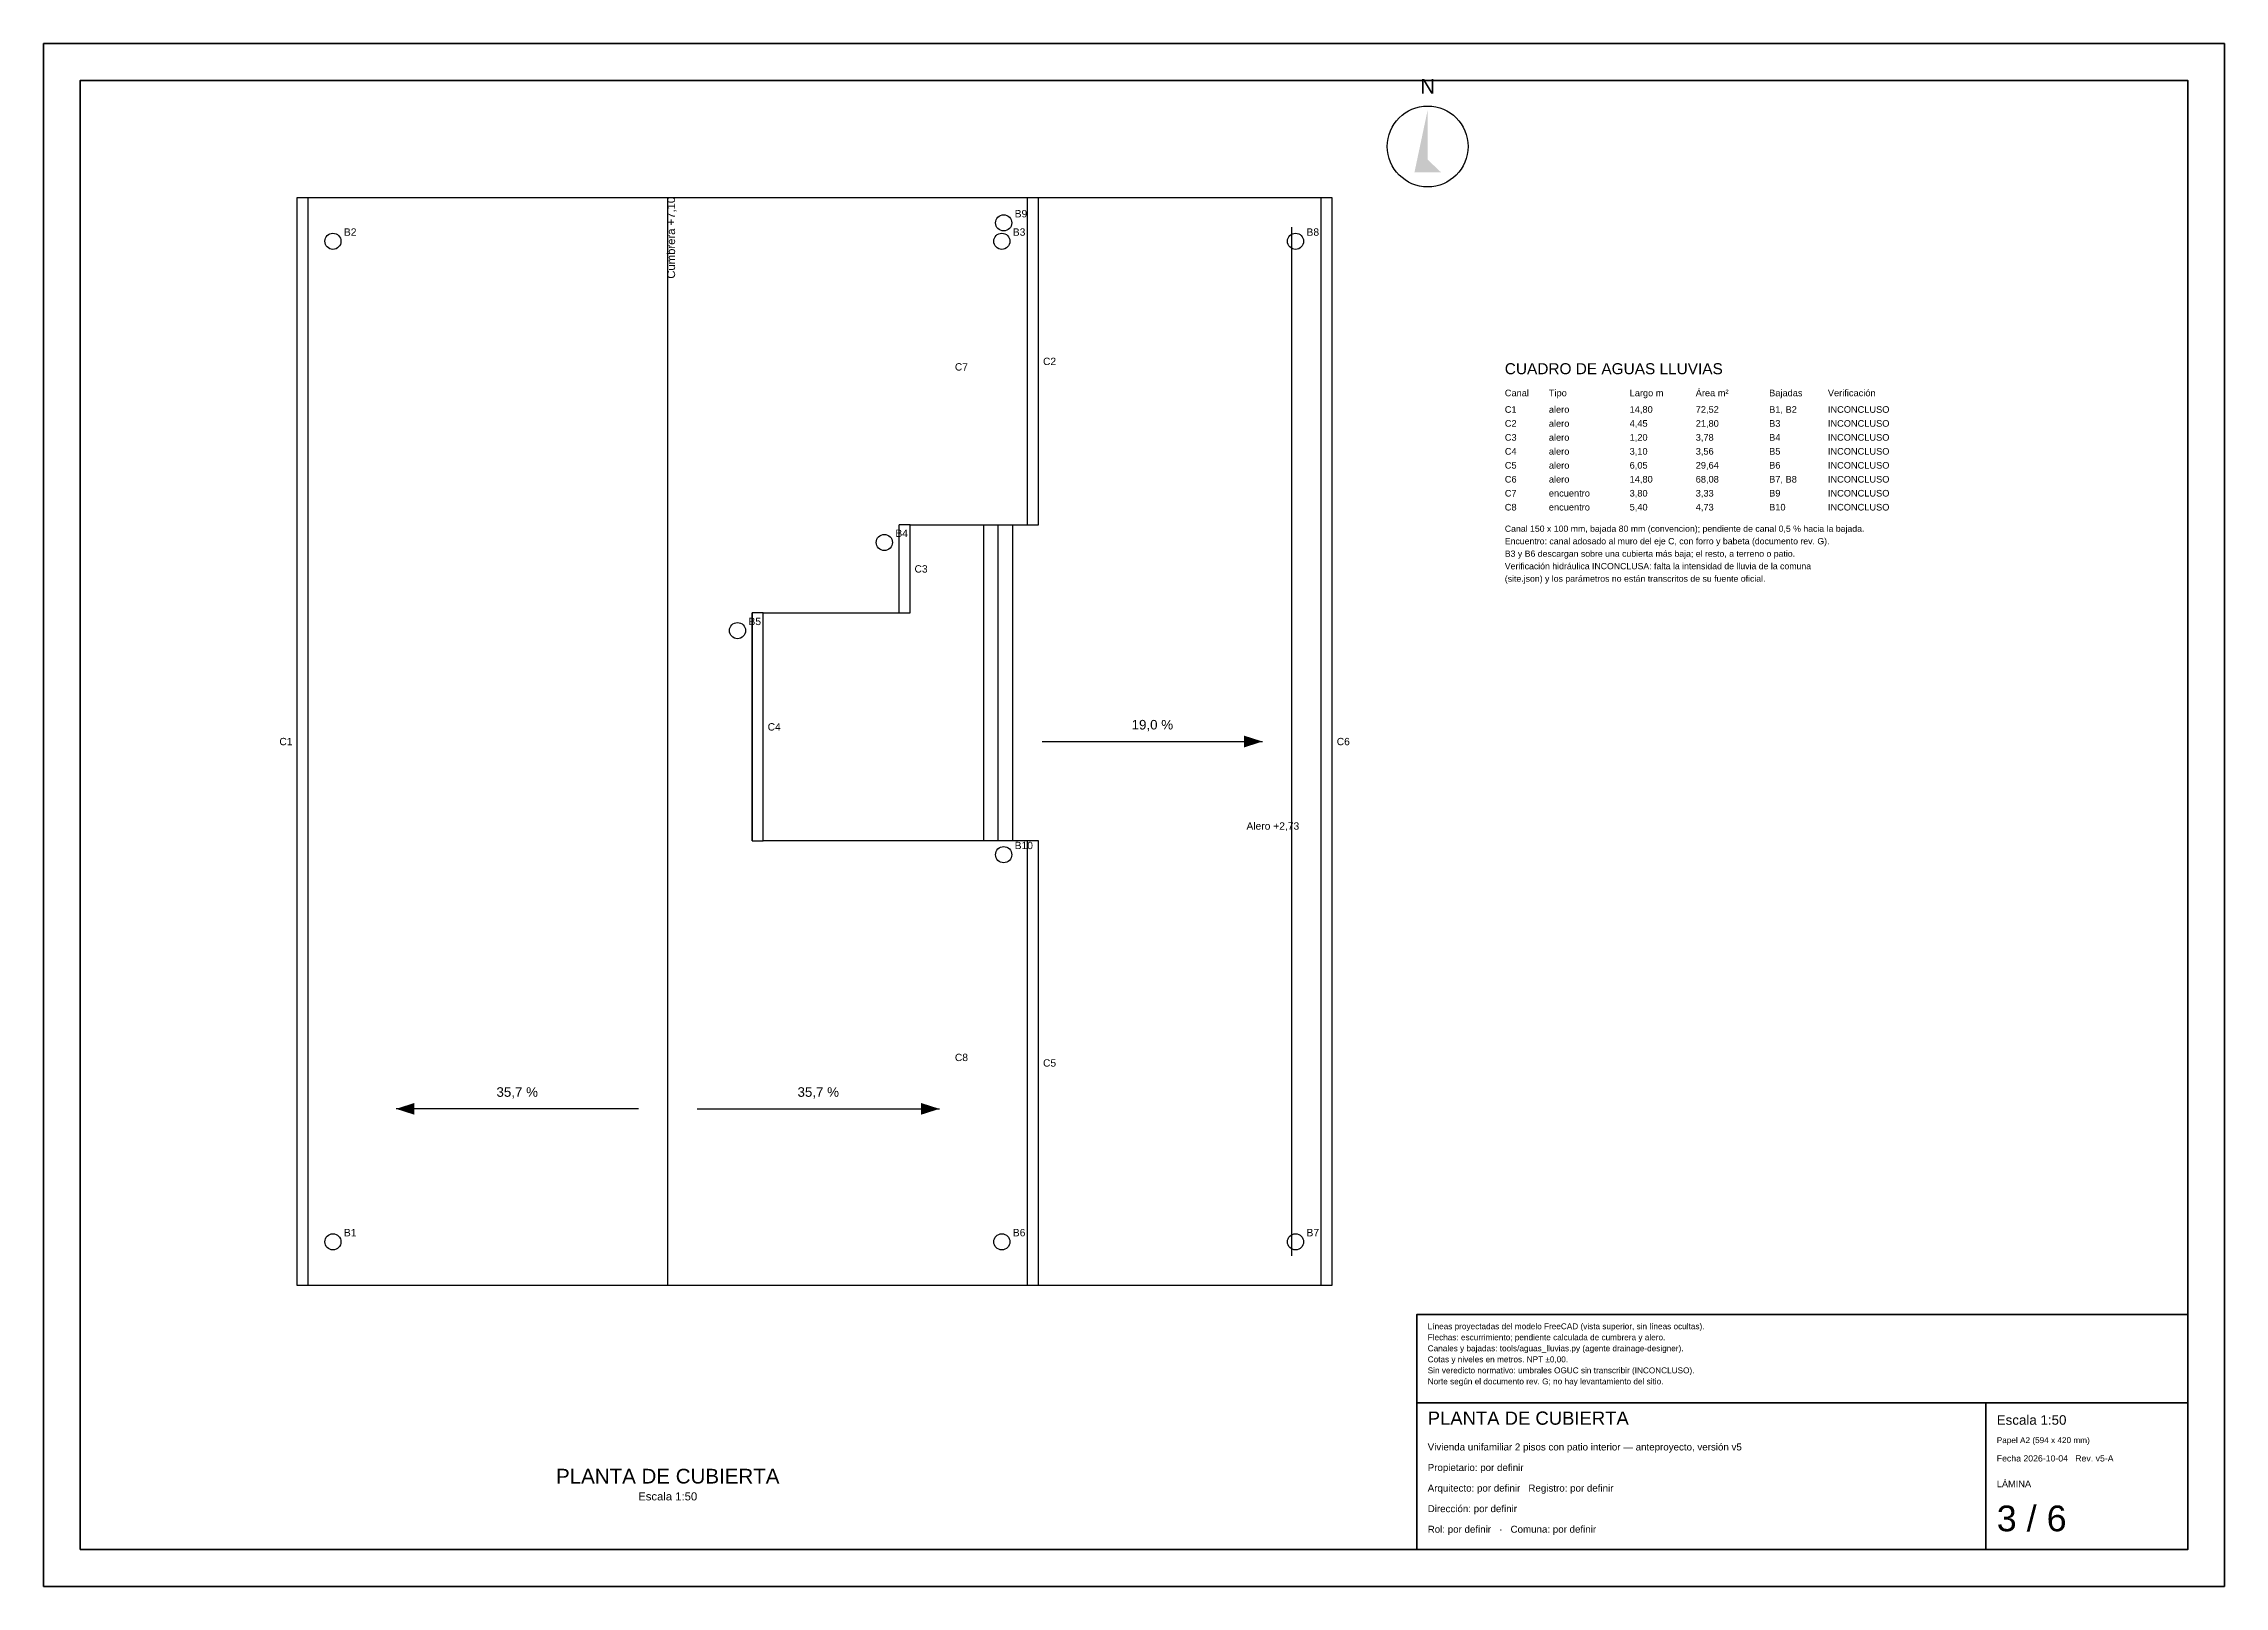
# Paper-space layout 'A2 1-50' of a CAD drawing. Header units: metres, sheet in millimetres. Extents: x 0 to 594, y 0 to 420.
# The model-space entities are those that its viewports show. They can reach past a viewport. Long polylines and large blocks are cut down to what shows.
import ezdxf
from ezdxf.enums import TextEntityAlignment as Align

# ---------------------------------------------------------------- set-up
doc = ezdxf.new("R2010")
doc.units = ezdxf.units.M
doc.header["$LTSCALE"] = 0.5
for name, color, linetype, lineweight in [('A-CUAD', 7, 'CONTINUOUS', 35), ('A-CUB', 5, 'Continuous', 25), ('A-SIMB', 7, 'CONTINUOUS', 25), ('A-TEXT', 7, 'CONTINUOUS', 18), ('A-VIST', 7, 'Continuous', 25)]:
    doc.layers.add(name, color=color, linetype=linetype, lineweight=lineweight)
doc.styles.add('ARQ', font='arial.ttf')

msp = doc.modelspace()

# ---------------------------------------------------------------- linework, layer by layer
at = {"layer": 'A-CUAD'}
for p, q in [((14.7, -16), (25.2, -16)), ((22.45, -18), (22.45, -16))]:
    msp.add_line(p, q, dxfattribs=at)
for points in [[(-4, -18.5), (25.7, -18.5), (25.7, 2.5), (-4, 2.5)], [(-3.5, -18), (25.2, -18), (25.2, 2), (-3.5, 2)], [(14.7, -18), (25.2, -18), (25.2, -14.8), (14.7, -14.8)]]:
    msp.add_lwpolyline(points, close=True, dxfattribs=at)
at = {"layer": 'A-CUB'}
for p, q in [((9.6, -7), (12.6, -7)), ((4.1, -12), (0.8, -12)), ((4.9, -12), (8.2, -12))]:
    msp.add_line(p, q, dxfattribs=at)
for centre in [(9.075, 0.06), (-0.06, -0.19), (9.05, -0.19), (13.05, -0.19), (7.45, -4.29), (5.45, -5.49), (9.075, -8.54), (-0.06, -13.81), (9.05, -13.81), (13.05, -13.81)]:
    msp.add_circle(centre, 0.11, dxfattribs=at)
for points in [[(12.6, -7), (12.35, -6.92), (12.35, -7.08)], [(0.8, -12), (1.05, -11.92), (1.05, -12.08)], [(8.2, -12), (7.95, -11.92), (7.95, -12.08)]]:
    msp.add_solid(points, dxfattribs=at)
at = {"layer": 'A-SIMB'}
msp.add_circle((14.85, 1.1), 0.55, dxfattribs=at)
msp.add_solid([(14.85, 1.6), (14.67, 0.75), (14.85, 0.92), (15.03, 0.75)], dxfattribs=at)
at = {"layer": 'A-VIST'}
for p, q in [((-0.4, 0.4), (-0.55, 0.4)), ((-0.55, 0.4), (-0.55, -14.4)), ((4.5, 0.4), (-0.4, 0.4)), ((-0.4, 0.4), (-0.4, -14.4)), ((4.5, -14.4), (4.5, 0.4)), ((9.4, 0.4), (4.5, 0.4)), ((9.4, -4.05), (9.4, 0.4)), ((9.55, 0.4), (9.4, 0.4)), ((13.4, 0.4), (9.55, 0.4)), ((9.55, -4.05), (9.55, 0.4)), ((13.4, -14.4), (13.4, 0.4)), ((13.55, 0.4), (13.4, 0.4)), ((13.55, -14.4), (13.55, 0.4)), ((13, -13.8), (13, 0)), ((7.65, -5.25), (7.65, -4.05)), ((7.8, -4.05), (7.65, -4.05)), ((7.8, -4.05), (9.4, -4.05)), ((7.8, -5.25), (7.8, -4.05)), ((8.8, -4.05), (8.8, -8.35)), ((9, -8.35), (9, -4.05)), ((9.2, -8.35), (9.2, -4.05)), ((9.4, -4.05), (9.55, -4.05)), ((5.65, -8.35), (5.65, -5.25)), ((5.8, -5.25), (5.65, -5.25)), ((5.65, -5.25), (5.65, -8.35)), ((5.8, -5.25), (7.65, -5.25)), ((5.8, -8.35), (5.8, -5.25)), ((7.65, -5.25), (7.8, -5.25)), ((5.65, -8.35), (5.8, -8.35)), ((9.4, -8.35), (5.8, -8.35)), ((9.4, -14.4), (9.4, -8.35)), ((9.55, -8.35), (9.4, -8.35)), ((9.55, -14.4), (9.55, -8.35)), ((13, -14), (13, -13.8)), ((-0.55, -14.4), (-0.4, -14.4)), ((-0.4, -14.4), (4.5, -14.4)), ((4.5, -14.4), (9.4, -14.4)), ((9.4, -14.4), (9.55, -14.4)), ((9.55, -14.4), (13.4, -14.4)), ((13.4, -14.4), (13.55, -14.4))]:
    msp.add_line(p, q, dxfattribs=at)

# ---------------------------------------------------------------- texts
at = {"layer": 'A-CUB', "style": 'ARQ'}
msp.add_text('Cumbrera +7,10', height=0.11, rotation=90, dxfattribs=at).set_placement((4.6, -0.7))
for s, p in [('B9', (9.225, 0.135)), ('B2', (0.09, -0.115)), ('B3', (9.2, -0.115)), ('B8', (13.2, -0.115)), ('B4', (7.6, -4.215)), ('B5', (5.6, -5.415)), ('B10', (9.225, -8.465)), ('B1', (0.09, -13.735)), ('B6', (9.2, -13.735)), ('B7', (13.2, -13.735))]:
    msp.add_text(s, height=0.1, dxfattribs=at).set_placement(p)
for s, p in [('C2', (9.7, -1.825)), ('C7', (8.5, -1.9)), ('C3', (7.95, -4.65)), ('C4', (5.95, -6.8)), ('C1', (-0.7, -7)), ('C6', (13.7, -7)), ('C8', (8.5, -11.3)), ('C5', (9.7, -11.375))]:
    msp.add_text(s, height=0.1, dxfattribs=at).set_placement(p, align=Align.MIDDLE_CENTER)
for s, p in [('19,0 %', (11.1, -6.875)), ('35,7 %', (2.45, -11.875)), ('35,7 %', (6.55, -11.875))]:
    msp.add_text(s, height=0.13, dxfattribs=at).set_placement(p, align=Align.BOTTOM_CENTER)
msp.add_text('Alero +2,73', height=0.1, dxfattribs=at).set_placement((13.1, -8.2), align=Align.RIGHT)
at = {"layer": 'A-SIMB', "style": 'ARQ'}
msp.add_text('N', height=0.2, dxfattribs=at).set_placement((14.85, 1.92), align=Align.MIDDLE_CENTER)
at = {"layer": 'A-TEXT', "style": 'ARQ'}
for s, height, p in [('CUADRO DE AGUAS LLUVIAS', 0.15, (15.9, -2)), ('C1', 0.09, (15.9, -2.525)), ('C2', 0.09, (15.9, -2.715)), ('alero', 0.09, (16.5, -2.525)), ('alero', 0.09, (16.5, -2.715)), ('4,45', 0.09, (17.6, -2.715)), ('14,80', 0.09, (17.6, -2.525)), ('72,52', 0.09, (18.5, -2.525)), ('21,80', 0.09, (18.5, -2.715)), ('B1, B2', 0.09, (19.5, -2.525)), ('B3', 0.09, (19.5, -2.715)), ('INCONCLUSO', 0.09, (20.3, -2.525)), ('INCONCLUSO', 0.09, (20.3, -2.715)), ('C3', 0.09, (15.9, -2.905)), ('alero', 0.09, (16.5, -2.905)), ('1,20', 0.09, (17.6, -2.905)), ('3,78', 0.09, (18.5, -2.905)), ('B4', 0.09, (19.5, -2.905)), ('INCONCLUSO', 0.09, (20.3, -2.905)), ('C4', 0.09, (15.9, -3.095)), ('C5', 0.09, (15.9, -3.285)), ('alero', 0.09, (16.5, -3.095)), ('alero', 0.09, (16.5, -3.285)), ('3,10', 0.09, (17.6, -3.095)), ('6,05', 0.09, (17.6, -3.285)), ('3,56', 0.09, (18.5, -3.095)), ('29,64', 0.09, (18.5, -3.285)), ('B5', 0.09, (19.5, -3.095)), ('B6', 0.09, (19.5, -3.285)), ('INCONCLUSO', 0.09, (20.3, -3.095)), ('INCONCLUSO', 0.09, (20.3, -3.285)), ('C6', 0.09, (15.9, -3.475)), ('alero', 0.09, (16.5, -3.475)), ('14,80', 0.09, (17.6, -3.475)), ('68,08', 0.09, (18.5, -3.475)), ('B7, B8', 0.09, (19.5, -3.475)), ('INCONCLUSO', 0.09, (20.3, -3.475)), ('C7', 0.09, (15.9, -3.665)), ('C8', 0.09, (15.9, -3.855)), ('encuentro', 0.09, (16.5, -3.665)), ('encuentro', 0.09, (16.5, -3.855)), ('3,80', 0.09, (17.6, -3.665)), ('5,40', 0.09, (17.6, -3.855)), ('4,73', 0.09, (18.5, -3.855)), ('3,33', 0.09, (18.5, -3.665)), ('B9', 0.09, (19.5, -3.665)), ('B10', 0.09, (19.5, -3.855)), ('INCONCLUSO', 0.09, (20.3, -3.665)), ('INCONCLUSO', 0.09, (20.3, -3.855)), ('Canal 150 x 100 mm, bajada 80 mm (convencion); pendiente de canal 0,5 % hacia la bajada.', 0.085, (15.9, -4.145)), ('Encuentro: canal adosado al muro del eje C, con forro y babeta (documento rev. G).', 0.085, (15.9, -4.315)), ('B3 y B6 descargan sobre una cubierta más baja; el resto, a terreno o patio.', 0.085, (15.9, -4.485)), ('Verificación hidráulica INCONCLUSA: falta la intensidad de lluvia de la comuna', 0.085, (15.9, -4.655)), ('(site.json) y los parámetros no están transcritos de su fuente oficial.', 0.085, (15.9, -4.825)), ('Líneas proyectadas del modelo FreeCAD (vista superior, sin líneas ocultas).', 0.08, (14.85, -15)), ('Flechas: escurrimiento; pendiente calculada de cumbrera y alero.', 0.08, (14.85, -15.15)), ('Canales y bajadas: tools/aguas_lluvias.py (agente drainage-designer).', 0.08, (14.85, -15.3)), ('Cotas y niveles en metros. NPT ±0,00.', 0.08, (14.85, -15.45)), ('Sin veredicto normativo: umbrales OGUC sin transcribir (INCONCLUSO).', 0.08, (14.85, -15.6)), ('Norte según el documento rev. G; no hay levantamiento del sitio.', 0.08, (14.85, -15.75)), ('PLANTA DE CUBIERTA', 0.18, (14.85, -16.3)), ('Escala 1:50', 0.13, (22.6, -16.3)), ('Vivienda unifamiliar 2 pisos con patio interior — anteproyecto, versión v5', 0.095, (14.85, -16.65)), ('Papel A2 (594 x 420 mm)', 0.08, (22.6, -16.55)), ('Propietario: por definir', 0.095, (14.85, -16.93)), ('Fecha 2026-10-04   Rev. v5-A', 0.085, (22.6, -16.8)), ('Arquitecto: por definir   Registro: por definir', 0.095, (14.85, -17.21)), ('LÁMINA', 0.09, (22.6, -17.15)), ('Dirección: por definir', 0.095, (14.85, -17.49)), ('3 / 6', 0.35, (22.6, -17.75)), ('Rol: por definir   ·   Comuna: por definir', 0.095, (14.85, -17.77))]:
    msp.add_text(s, height=height, dxfattribs=at).set_placement(p)
at = {"layer": 'A-TEXT', "color": 8, "style": 'ARQ'}
for s, p in [('Canal', (15.9, -2.3)), ('Tipo', (16.5, -2.3)), ('Largo m', (17.6, -2.3)), ('Área m²', (18.5, -2.3)), ('Bajadas', (19.5, -2.3)), ('Verificación', (20.3, -2.3))]:
    msp.add_text(s, height=0.09, dxfattribs=at).set_placement(p)
at = {"layer": 'A-TEXT', "style": 'ARQ'}
msp.add_text('PLANTA DE CUBIERTA', height=0.2, dxfattribs=at).set_placement((4.5, -17), align=Align.MIDDLE_CENTER)
at = {"layer": 'A-TEXT', "color": 8, "style": 'ARQ'}
msp.add_text('Escala 1:50', height=0.11, dxfattribs=at).set_placement((4.5, -17.275), align=Align.MIDDLE_CENTER)

psp = doc.layouts.new('A2 1-50')

# ---------------------------------------------------------------- viewports
at = {"layer": 'VIEWPORTS'}
psp.add_viewport(center=(297, 210), size=(594, 420), view_center_point=(10.85, -8), view_height=21, dxfattribs=at)

doc.saveas('drawing.dxf')
